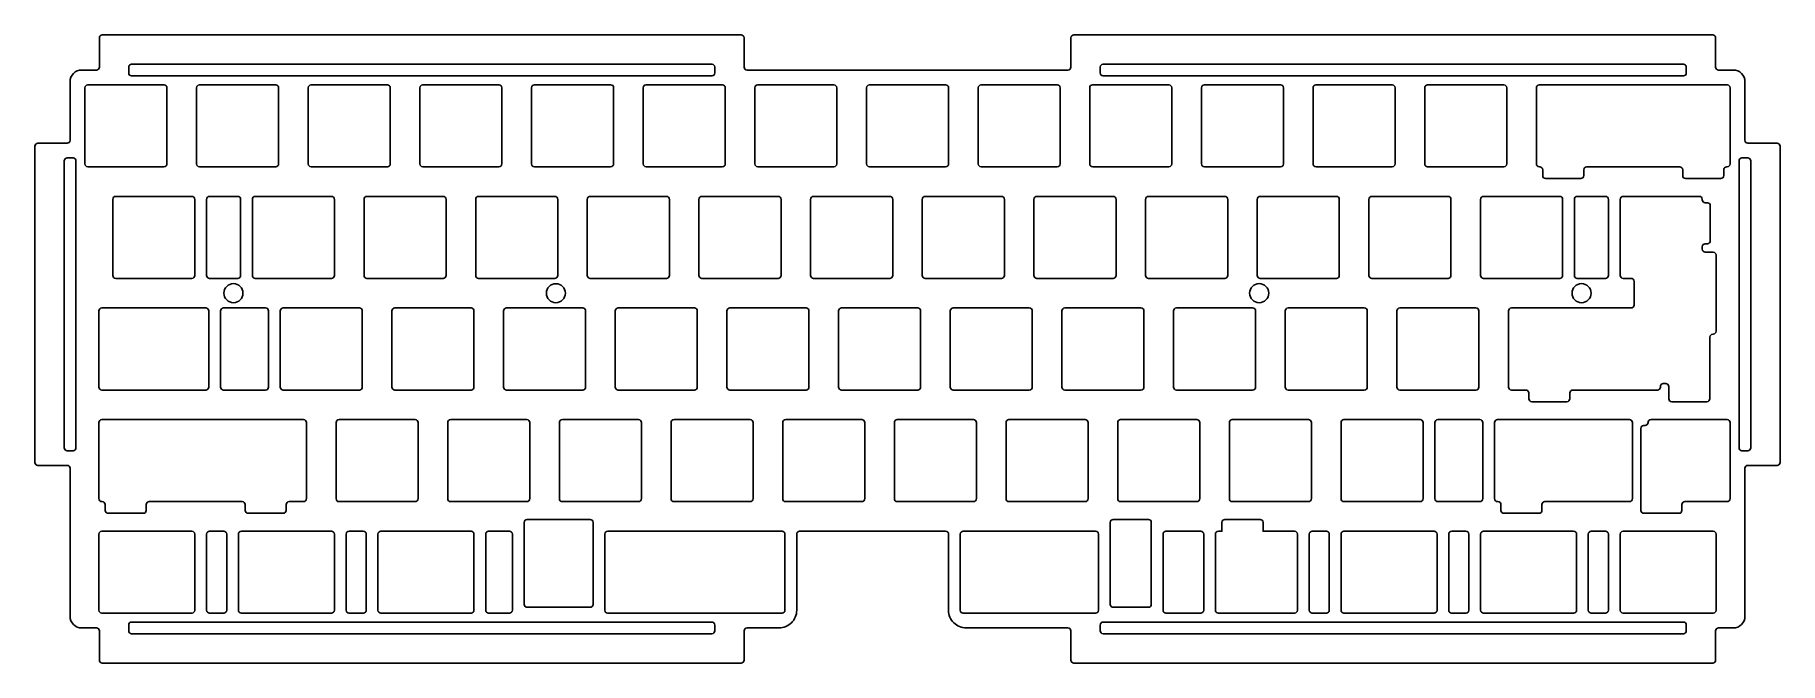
# Model space of a CAD drawing. Header units: millimetres. Extents: x -6 to 292, y -101 to 6.
import ezdxf

# ---------------------------------------------------------------- set-up
doc = ezdxf.new("R2010")
doc.units = ezdxf.units.MM
doc.layers.get('0').update_dxf_attribs({"linetype": 'CONTINUOUS'})

msp = doc.modelspace()

# ---------------------------------------------------------------- linework, layer by layer
for points in [[(2, -95.29, -0.414214), (0, -93.29), (0, -68.04, 0.414214), (-0.5, -67.54), (-5.5, -67.54, -0.414214), (-6, -67.04), (-6, -13.04, -0.414214), (-5.5, -12.54), (-0.5, -12.54, 0.414214), (0, -12.04), (0, -2.04, -0.414214), (2, -0.04), (4.5, -0.04, 0.414214), (5, 0.46), (5, 5.46, -0.414214), (5.5, 5.96), (114.5, 5.96, -0.414214), (115, 5.46), (115, 0.46, 0.414214), (115.5, -0.04), (170.25, -0.04, 0.414214), (170.75, 0.46), (170.75, 5.46, -0.414214), (171.25, 5.96), (280.25, 5.96, -0.414214), (280.75, 5.46), (280.75, 0.46, 0.414214), (281.25, -0.04), (283.75, -0.04, -0.414214), (285.75, -2.04), (285.75, -12.04, 0.414214), (286.25, -12.54), (291.25, -12.54, -0.414214), (291.75, -13.04), (291.75, -67.04, -0.414214), (291.25, -67.54), (286.25, -67.54, 0.414214), (285.75, -68.04), (285.75, -93.29, -0.414214), (283.75, -95.29), (281.25, -95.29, 0.414214), (280.75, -95.79), (280.75, -100.79, -0.414214), (280.25, -101.29), (171.25, -101.29, -0.414214), (170.75, -100.79), (170.75, -95.79, 0.414214), (170.25, -95.29), (152.9, -95.29, -0.414214), (149.88, -92.27), (149.88, -79.27, 0.414214), (149.38, -78.77), (124.47, -78.77, 0.414214), (123.97, -79.27), (123.97, -92.27, -0.414214), (120.94, -95.29), (115.5, -95.29, 0.414214), (115, -95.79), (115, -100.79, -0.414214), (114.5, -101.29), (5.5, -101.29, -0.414214), (5, -100.79), (5, -95.79, 0.414214), (4.5, -95.29)], [(110, -0.54), (110, 0.46, 0.414214), (109.5, 0.96), (10.5, 0.96, 0.414214), (10, 0.46), (10, -0.54, 0.414214), (10.5, -1.04), (109.5, -1.04, 0.414214)], [(275.25, 0.96), (176.25, 0.96, 0.414214), (175.75, 0.46), (175.75, -0.54, 0.414214), (176.25, -1.04), (275.25, -1.04, 0.414214), (275.75, -0.54), (275.75, 0.46, 0.414214)], [(2.52, -3.07, -0.414214), (3.02, -2.57), (16.02, -2.57, -0.414214), (16.52, -3.07), (16.52, -16.07, -0.414214), (16.02, -16.57), (3.02, -16.57, -0.414214), (2.52, -16.07)], [(21.58, -3.07), (21.58, -16.07, 0.414214), (22.07, -16.57), (35.08, -16.57, 0.414214), (35.58, -16.07), (35.58, -3.07, 0.414214), (35.08, -2.57), (22.07, -2.57, 0.414214)], [(40.62, -3.07, -0.414214), (41.12, -2.57), (54.13, -2.57, -0.414214), (54.62, -3.07), (54.62, -16.07, -0.414214), (54.13, -16.57), (41.12, -16.57, -0.414214), (40.62, -16.07)], [(59.68, -3.07, -0.414214), (60.17, -2.57), (73.17, -2.57, -0.414214), (73.67, -3.07), (73.67, -16.07, -0.414214), (73.17, -16.57), (60.17, -16.57, -0.414214), (59.68, -16.07)], [(78.72, -3.07, -0.414214), (79.22, -2.57), (92.22, -2.57, -0.414214), (92.73, -3.07), (92.73, -16.07, -0.414214), (92.22, -16.57), (79.22, -16.57, -0.414214), (78.72, -16.07)], [(97.77, -3.07, -0.414214), (98.28, -2.57), (111.28, -2.57, -0.414214), (111.78, -3.07), (111.78, -16.07, -0.414214), (111.28, -16.57), (98.28, -16.57, -0.414214), (97.77, -16.07)], [(130.32, -2.57, -0.414214), (130.82, -3.07), (130.82, -16.07, -0.414214), (130.32, -16.57), (117.33, -16.57, -0.414214), (116.82, -16.07), (116.82, -3.07, -0.414214), (117.33, -2.57)], [(135.88, -3.07, -0.414214), (136.38, -2.57), (149.38, -2.57, -0.414214), (149.88, -3.07), (149.88, -16.07, -0.414214), (149.38, -16.57), (136.38, -16.57, -0.414214), (135.88, -16.07)], [(154.93, -3.07, -0.414214), (155.43, -2.57), (168.43, -2.57, -0.414214), (168.93, -3.07), (168.93, -16.07, -0.414214), (168.43, -16.57), (155.43, -16.57, -0.414214), (154.93, -16.07)], [(173.97, -3.07, -0.414214), (174.48, -2.57), (187.47, -2.57, -0.414214), (187.97, -3.07), (187.97, -16.07, -0.414214), (187.47, -16.57), (174.48, -16.57, -0.414214), (173.97, -16.07)], [(193.03, -3.07), (193.03, -16.07, 0.414214), (193.53, -16.57), (206.53, -16.57, 0.414214), (207.03, -16.07), (207.03, -3.07, 0.414214), (206.53, -2.57), (193.53, -2.57, 0.414214)], [(212.07, -3.07, -0.414214), (212.57, -2.57), (225.58, -2.57, -0.414214), (226.08, -3.07), (226.08, -16.07, -0.414214), (225.58, -16.57), (212.57, -16.57, -0.414214), (212.07, -16.07)], [(244.63, -2.57, -0.414214), (245.13, -3.07), (245.13, -16.07, -0.414214), (244.63, -16.57), (231.62, -16.57, -0.414214), (231.12, -16.07), (231.12, -3.07, -0.414214), (231.62, -2.57)], [(250.76, -16.57, -0.414214), (251.26, -17.07), (251.26, -18.07, 0.414214), (251.76, -18.57), (257.76, -18.57, 0.414214), (258.26, -18.07), (258.26, -17.07, -0.414214), (258.76, -16.57), (274.64, -16.57, -0.414214), (275.14, -17.07), (275.14, -18.07, 0.414214), (275.64, -18.57), (281.64, -18.57, 0.414214), (282.14, -18.07), (282.14, -17.07, -0.414214), (282.64, -16.57), (282.73, -16.57, 0.414214), (283.23, -16.07), (283.23, -3.07, 0.414214), (282.73, -2.57), (250.68, -2.57, 0.414214), (250.18, -3.07), (250.18, -16.07, 0.414214), (250.68, -16.57)], [(0.5, -15.04), (-0.5, -15.04, 0.414214), (-1, -15.54), (-1, -64.54, 0.414214), (-0.5, -65.04), (0.5, -65.04, 0.414214), (1, -64.54), (1, -15.54, 0.414214)], [(286.75, -64.54), (286.75, -15.54, 0.414214), (286.25, -15.04), (285.25, -15.04, 0.414214), (284.75, -15.54), (284.75, -64.54, 0.414214), (285.25, -65.04), (286.25, -65.04, 0.414214)], [(7.29, -22.12, -0.414214), (7.79, -21.62), (20.79, -21.62, -0.414214), (21.29, -22.12), (21.29, -35.12, -0.414214), (20.79, -35.62), (7.79, -35.62, -0.414214), (7.29, -35.12)], [(23.79, -35.62), (28.6, -35.62, 0.414214), (29.1, -35.12), (29.1, -22.12, 0.414214), (28.6, -21.62), (23.79, -21.62, 0.414214), (23.29, -22.12), (23.29, -35.12, 0.414214)], [(31.1, -22.12, -0.414214), (31.6, -21.62), (44.6, -21.62, -0.414214), (45.1, -22.12), (45.1, -35.12, -0.414214), (44.6, -35.62), (31.6, -35.62, -0.414214), (31.1, -35.12)], [(63.65, -21.62, -0.414214), (64.15, -22.12), (64.15, -35.12, -0.414214), (63.65, -35.62), (50.65, -35.62, -0.414214), (50.15, -35.12), (50.15, -22.12, -0.414214), (50.65, -21.62)], [(69.2, -22.12, -0.414214), (69.7, -21.62), (82.7, -21.62, -0.414214), (83.2, -22.12), (83.2, -35.12, -0.414214), (82.7, -35.62), (69.7, -35.62, -0.414214), (69.2, -35.12)], [(101.75, -21.62, -0.414214), (102.25, -22.12), (102.25, -35.12, -0.414214), (101.75, -35.62), (88.75, -35.62, -0.414214), (88.25, -35.12), (88.25, -22.12, -0.414214), (88.75, -21.62)], [(107.3, -22.12, -0.414214), (107.8, -21.62), (120.8, -21.62, -0.414214), (121.3, -22.12), (121.3, -35.12, -0.414214), (120.8, -35.62), (107.8, -35.62, -0.414214), (107.3, -35.12)], [(126.35, -22.12, -0.414214), (126.85, -21.62), (139.85, -21.62, -0.414214), (140.35, -22.12), (140.35, -35.12, -0.414214), (139.85, -35.62), (126.85, -35.62, -0.414214), (126.35, -35.12)], [(145.4, -22.12, -0.414214), (145.9, -21.62), (158.9, -21.62, -0.414214), (159.4, -22.12), (159.4, -35.12, -0.414214), (158.9, -35.62), (145.9, -35.62, -0.414214), (145.4, -35.12)], [(164.45, -22.12, -0.414214), (164.95, -21.62), (177.95, -21.62, -0.414214), (178.45, -22.12), (178.45, -35.12, -0.414214), (177.95, -35.62), (164.95, -35.62, -0.414214), (164.45, -35.12)], [(183.5, -22.12, -0.414214), (184, -21.62), (197, -21.62, -0.414214), (197.5, -22.12), (197.5, -35.12, -0.414214), (197, -35.62), (184, -35.62, -0.414214), (183.5, -35.12)], [(202.55, -22.12, -0.414214), (203.05, -21.62), (216.05, -21.62, -0.414214), (216.55, -22.12), (216.55, -35.12, -0.414214), (216.05, -35.62), (203.05, -35.62, -0.414214), (202.55, -35.12)], [(235.1, -21.62, -0.414214), (235.6, -22.12), (235.6, -35.12, -0.414214), (235.1, -35.62), (222.1, -35.62, -0.414214), (221.6, -35.12), (221.6, -22.12, -0.414214), (222.1, -21.62)], [(240.65, -22.12), (240.65, -35.12, 0.414214), (241.15, -35.62), (254.15, -35.62, 0.414214), (254.65, -35.12), (254.65, -22.12, 0.414214), (254.15, -21.62), (241.15, -21.62, 0.414214)], [(248.38, -54.67, -0.414214), (248.88, -55.17), (248.88, -56.17, 0.414214), (249.38, -56.67), (255.38, -56.67, 0.414214), (255.88, -56.17), (255.88, -55.17, -0.414214), (256.38, -54.67), (270.82, -54.67, 0.414214), (271.32, -54.17), (271.32, -54.08, -0.414214), (271.82, -53.58), (272.26, -53.58, -0.414214), (272.76, -54.08), (272.76, -56.17, 0.414214), (273.26, -56.67), (279.26, -56.67, 0.414214), (279.76, -56.17), (279.76, -45.64, -0.414214), (280.26, -45.14), (280.34, -45.14, 0.414214), (280.84, -44.64), (280.84, -31.64, 0.414214), (280.34, -31.14), (278.96, -31.14, -0.414214), (278.46, -30.64), (278.46, -30.21, -0.414214), (278.96, -29.71), (279.34, -29.71, 0.414214), (279.84, -29.21), (279.84, -23.21, 0.414214), (279.34, -22.71), (278.96, -22.71, -0.414214), (278.46, -22.21), (278.46, -22.12, 0.414214), (277.96, -21.62), (264.96, -21.62, 0.414214), (264.46, -22.12), (264.46, -35.12, 0.414214), (264.96, -35.62), (266.34, -35.62, -0.414214), (266.84, -36.12), (266.84, -40.17, -0.414214), (266.34, -40.67), (245.91, -40.67, 0.414214), (245.41, -41.17), (245.41, -54.17, 0.414214), (245.91, -54.67)], [(257.15, -35.62), (261.96, -35.62, 0.414214), (262.46, -35.12), (262.46, -22.12, 0.414214), (261.96, -21.62), (257.15, -21.62, 0.414214), (256.65, -22.12), (256.65, -35.12, 0.414214)], [(4.91, -41.17, -0.414214), (5.41, -40.67), (23.17, -40.67, -0.414214), (23.67, -41.17), (23.67, -54.17, -0.414214), (23.17, -54.67), (5.41, -54.67, -0.414214), (4.91, -54.17)], [(33.86, -54.17), (33.86, -41.17, 0.414214), (33.36, -40.67), (26.17, -40.67, 0.414214), (25.67, -41.17), (25.67, -54.17, 0.414214), (26.17, -54.67), (33.36, -54.67, 0.414214)], [(35.86, -41.17, -0.414214), (36.36, -40.67), (49.36, -40.67, -0.414214), (49.86, -41.17), (49.86, -54.17, -0.414214), (49.36, -54.67), (36.36, -54.67, -0.414214), (35.86, -54.17)], [(54.91, -41.17, -0.414214), (55.41, -40.67), (68.41, -40.67, -0.414214), (68.91, -41.17), (68.91, -54.17, -0.414214), (68.41, -54.67), (55.41, -54.67, -0.414214), (54.91, -54.17)], [(73.96, -41.17), (73.96, -54.17, 0.414214), (74.46, -54.67), (87.46, -54.67, 0.414214), (87.96, -54.17), (87.96, -41.17, 0.414214), (87.46, -40.67), (74.46, -40.67, 0.414214)], [(106.51, -40.67, -0.414214), (107.01, -41.17), (107.01, -54.17, -0.414214), (106.51, -54.67), (93.51, -54.67, -0.414214), (93.01, -54.17), (93.01, -41.17, -0.414214), (93.51, -40.67)], [(112.06, -41.17, -0.414214), (112.56, -40.67), (125.56, -40.67, -0.414214), (126.06, -41.17), (126.06, -54.17, -0.414214), (125.56, -54.67), (112.56, -54.67, -0.414214), (112.06, -54.17)], [(131.11, -41.17, -0.414214), (131.61, -40.67), (144.61, -40.67, -0.414214), (145.11, -41.17), (145.11, -54.17, -0.414214), (144.61, -54.67), (131.61, -54.67, -0.414214), (131.11, -54.17)], [(163.66, -40.67, -0.414214), (164.16, -41.17), (164.16, -54.17, -0.414214), (163.66, -54.67), (150.66, -54.67, -0.414214), (150.16, -54.17), (150.16, -41.17, -0.414214), (150.66, -40.67)], [(169.21, -41.17, -0.414214), (169.71, -40.67), (182.71, -40.67, -0.414214), (183.21, -41.17), (183.21, -54.17, -0.414214), (182.71, -54.67), (169.71, -54.67, -0.414214), (169.21, -54.17)], [(188.26, -41.17, -0.414214), (188.76, -40.67), (201.76, -40.67, -0.414214), (202.26, -41.17), (202.26, -54.17, -0.414214), (201.76, -54.67), (188.76, -54.67, -0.414214), (188.26, -54.17)], [(207.31, -41.17, -0.414214), (207.81, -40.67), (220.81, -40.67, -0.414214), (221.31, -41.17), (221.31, -54.17, -0.414214), (220.81, -54.67), (207.81, -54.67, -0.414214), (207.31, -54.17)], [(239.86, -40.67, -0.414214), (240.36, -41.17), (240.36, -54.17, -0.414214), (239.86, -54.67), (226.86, -54.67, -0.414214), (226.36, -54.17), (226.36, -41.17, -0.414214), (226.86, -40.67)], [(36.87, -74.22, -0.414214), (37.37, -73.72), (39.84, -73.72, 0.414214), (40.34, -73.22), (40.34, -60.22, 0.414214), (39.84, -59.72), (5.41, -59.72, 0.414214), (4.91, -60.22), (4.91, -73.22, 0.414214), (5.41, -73.72), (5.49, -73.72, -0.414214), (5.99, -74.22), (5.99, -75.22, 0.414214), (6.49, -75.72), (12.49, -75.72, 0.414214), (12.99, -75.22), (12.99, -74.22, -0.414214), (13.49, -73.72), (29.37, -73.72, -0.414214), (29.87, -74.22), (29.87, -75.22, 0.414214), (30.37, -75.72), (36.37, -75.72, 0.414214), (36.87, -75.22)], [(45.39, -60.22, -0.414214), (45.89, -59.72), (58.89, -59.72, -0.414214), (59.39, -60.22), (59.39, -73.22, -0.414214), (58.89, -73.72), (45.89, -73.72, -0.414214), (45.39, -73.22)], [(64.44, -60.22, -0.414214), (64.94, -59.72), (77.94, -59.72, -0.414214), (78.44, -60.22), (78.44, -73.22, -0.414214), (77.94, -73.72), (64.94, -73.72, -0.414214), (64.44, -73.22)], [(83.49, -60.22, -0.414214), (83.99, -59.72), (96.99, -59.72, -0.414214), (97.49, -60.22), (97.49, -73.22, -0.414214), (96.99, -73.72), (83.99, -73.72, -0.414214), (83.49, -73.22)], [(102.54, -60.22, -0.414214), (103.04, -59.72), (116.04, -59.72, -0.414214), (116.54, -60.22), (116.54, -73.22, -0.414214), (116.04, -73.72), (103.04, -73.72, -0.414214), (102.54, -73.22)], [(121.59, -60.22), (121.59, -73.22, 0.414214), (122.09, -73.72), (135.09, -73.72, 0.414214), (135.59, -73.22), (135.59, -60.22, 0.414214), (135.09, -59.72), (122.09, -59.72, 0.414214)], [(154.14, -59.72, -0.414214), (154.64, -60.22), (154.64, -73.22, -0.414214), (154.14, -73.72), (141.14, -73.72, -0.414214), (140.64, -73.22), (140.64, -60.22, -0.414214), (141.14, -59.72)], [(159.69, -60.22, -0.414214), (160.19, -59.72), (173.19, -59.72, -0.414214), (173.69, -60.22), (173.69, -73.22, -0.414214), (173.19, -73.72), (160.19, -73.72, -0.414214), (159.69, -73.22)], [(178.74, -60.22, -0.414214), (179.24, -59.72), (192.24, -59.72, -0.414214), (192.74, -60.22), (192.74, -73.22, -0.414214), (192.24, -73.72), (179.24, -73.72, -0.414214), (178.74, -73.22)], [(211.29, -59.72, -0.414214), (211.79, -60.22), (211.79, -73.22, -0.414214), (211.29, -73.72), (198.29, -73.72, -0.414214), (197.79, -73.22), (197.79, -60.22, -0.414214), (198.29, -59.72)], [(216.84, -60.22, -0.414214), (217.34, -59.72), (230.34, -59.72, -0.414214), (230.84, -60.22), (230.84, -73.22, -0.414214), (230.34, -73.72), (217.34, -73.72, -0.414214), (216.84, -73.22)], [(241.03, -73.22), (241.03, -60.22, 0.414214), (240.53, -59.72), (233.34, -59.72, 0.414214), (232.84, -60.22), (232.84, -73.22, 0.414214), (233.34, -73.72), (240.53, -73.72, 0.414214)], [(251.12, -74.22, -0.414214), (251.62, -73.72), (266.06, -73.72, 0.414214), (266.56, -73.22), (266.56, -60.22, 0.414214), (266.06, -59.72), (243.53, -59.72, 0.414214), (243.03, -60.22), (243.03, -73.22, 0.414214), (243.53, -73.72), (243.62, -73.72, -0.414214), (244.12, -74.22), (244.12, -75.22, 0.414214), (244.62, -75.72), (250.62, -75.72, 0.414214), (251.12, -75.22)], [(269.23, -60.22, -0.414214), (268.73, -60.72), (268.49, -60.72, 0.414214), (267.99, -61.22), (267.99, -75.22, 0.414214), (268.49, -75.72), (274.49, -75.72, 0.414214), (274.99, -75.22), (274.99, -74.22, -0.414214), (275.49, -73.72), (282.73, -73.72, 0.414214), (283.23, -73.22), (283.23, -60.22, 0.414214), (282.73, -59.72), (269.73, -59.72, 0.414214)], [(89.23, -91.27, -0.414214), (88.72, -91.77), (77.97, -91.77, -0.414214), (77.47, -91.27), (77.47, -77.27, -0.414214), (77.97, -76.77), (88.72, -76.77, -0.414214), (89.23, -77.27)], [(184.47, -91.27), (184.47, -77.27, 0.414214), (183.97, -76.77), (177.97, -76.77, 0.414214), (177.47, -77.27), (177.47, -91.27, 0.414214), (177.97, -91.77), (183.97, -91.77, 0.414214)], [(203.03, -76.77, -0.414214), (203.53, -77.27), (203.53, -78.77), (208.91, -78.77, -0.414214), (209.41, -79.27), (209.41, -92.27, -0.414214), (208.91, -92.77), (195.91, -92.77, -0.414214), (195.41, -92.27), (195.41, -79.27, -0.414214), (195.91, -78.77), (196.53, -78.77), (196.53, -77.27, -0.414214), (197.03, -76.77)], [(20.79, -78.77), (5.41, -78.77, 0.414214), (4.91, -79.27), (4.91, -92.27, 0.414214), (5.41, -92.77), (20.79, -92.77, 0.414214), (21.29, -92.27), (21.29, -79.27, 0.414214)], [(23.79, -92.77), (26.22, -92.77, 0.414214), (26.72, -92.27), (26.72, -79.27, 0.414214), (26.22, -78.77), (23.79, -78.77, 0.414214), (23.29, -79.27), (23.29, -92.27, 0.414214)], [(44.6, -78.77), (29.22, -78.77, 0.414214), (28.72, -79.27), (28.72, -92.27, 0.414214), (29.22, -92.77), (44.6, -92.77, 0.414214), (45.1, -92.27), (45.1, -79.27, 0.414214)], [(50.53, -92.27), (50.53, -79.27, 0.414214), (50.03, -78.77), (47.6, -78.77, 0.414214), (47.1, -79.27), (47.1, -92.27, 0.414214), (47.6, -92.77), (50.03, -92.77, 0.414214)], [(52.53, -79.27, -0.414214), (53.03, -78.77), (68.41, -78.77, -0.414214), (68.91, -79.27), (68.91, -92.27, -0.414214), (68.41, -92.77), (53.03, -92.77, -0.414214), (52.53, -92.27)], [(71.41, -92.77), (74.97, -92.77, 0.414214), (75.47, -92.27), (75.47, -79.27, 0.414214), (74.97, -78.77), (71.41, -78.77, 0.414214), (70.91, -79.27), (70.91, -92.27, 0.414214)], [(121.97, -92.27), (121.97, -79.27, 0.414214), (121.47, -78.77), (91.73, -78.77, 0.414214), (91.23, -79.27), (91.23, -92.27, 0.414214), (91.73, -92.77), (121.47, -92.77, 0.414214)], [(175.47, -92.27), (175.47, -79.27, 0.414214), (174.97, -78.77), (152.38, -78.77, 0.414214), (151.87, -79.27), (151.87, -92.27, 0.414214), (152.38, -92.77), (174.97, -92.77, 0.414214)], [(193.41, -92.27), (193.41, -79.27, 0.414214), (192.91, -78.77), (186.97, -78.77, 0.414214), (186.47, -79.27), (186.47, -92.27, 0.414214), (186.97, -92.77), (192.91, -92.77, 0.414214)], [(211.91, -92.77), (214.34, -92.77, 0.414214), (214.84, -92.27), (214.84, -79.27, 0.414214), (214.34, -78.77), (211.91, -78.77, 0.414214), (211.41, -79.27), (211.41, -92.27, 0.414214)], [(217.34, -92.77), (232.72, -92.77, 0.414214), (233.22, -92.27), (233.22, -79.27, 0.414214), (232.72, -78.77), (217.34, -78.77, 0.414214), (216.84, -79.27), (216.84, -92.27, 0.414214)], [(238.65, -92.27), (238.65, -79.27, 0.414214), (238.15, -78.77), (235.72, -78.77, 0.414214), (235.22, -79.27), (235.22, -92.27, 0.414214), (235.72, -92.77), (238.15, -92.77, 0.414214)], [(240.65, -79.27, -0.414214), (241.15, -78.77), (256.53, -78.77, -0.414214), (257.03, -79.27), (257.03, -92.27, -0.414214), (256.53, -92.77), (241.15, -92.77, -0.414214), (240.65, -92.27)], [(262.46, -92.27), (262.46, -79.27, 0.414214), (261.96, -78.77), (259.53, -78.77, 0.414214), (259.03, -79.27), (259.03, -92.27, 0.414214), (259.53, -92.77), (261.96, -92.77, 0.414214)], [(264.46, -79.27, -0.414214), (264.96, -78.77), (280.34, -78.77, -0.414214), (280.84, -79.27), (280.84, -92.27, -0.414214), (280.34, -92.77), (264.96, -92.77, -0.414214), (264.46, -92.27)], [(109.5, -94.29), (10.5, -94.29, 0.414214), (10, -94.79), (10, -95.79, 0.414214), (10.5, -96.29), (109.5, -96.29, 0.414214), (110, -95.79), (110, -94.79, 0.414214)], [(175.75, -94.79), (175.75, -95.79, 0.414214), (176.25, -96.29), (275.25, -96.29, 0.414214), (275.75, -95.79), (275.75, -94.79, 0.414214), (275.25, -94.29), (176.25, -94.29, 0.414214)]]:
    msp.add_lwpolyline(points, format="xyb", close=True)
for centre, radius in [((27.87, -38.14), 1.63), ((82.88, -38.14), 1.62), ((202.88, -38.14), 1.63), ((257.88, -38.14), 1.63)]:
    msp.add_circle(centre, radius)

doc.saveas('drawing.dxf')
